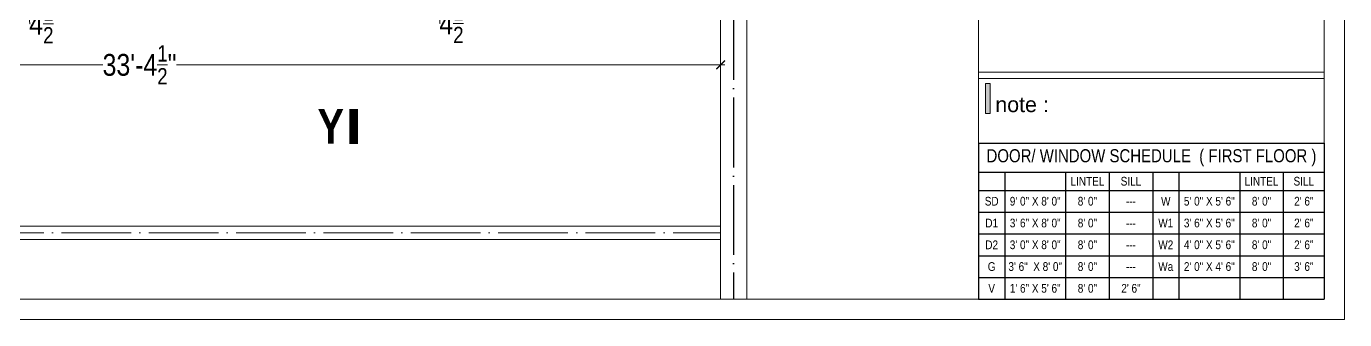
# Model space of a CAD drawing. Header units: millimetres. Extents: x 56222 to 154870, y -176352 to -121287.
# Drawn here: x 149229.4 to 149683.7, y -175422.3 to -175321.3 of the extents above; entities that cross this region are included whole.
import ezdxf

# ---------------------------------------------------------------- set-up
doc = ezdxf.new("R2010")
doc.units = ezdxf.units.MM
doc.header["$MEASUREMENT"] = 0
doc.header["$PDMODE"] = 35
doc.linetypes.add('ACAD_ISO04W100', pattern=[30, 24, -3, 0, -3])
doc.layers.get('Defpoints').update_dxf_attribs({"color": 220})
for name, color, linetype, lineweight in [('FIRST FLOOR ( DIM )', 250, 'Continuous', 9), ('GROUND FLOOR', 7, 'Continuous', 9), ('SECTION', 7, 'Continuous', 9), ('X_PLOT', 1, 'Continuous', 9), ('X_SHEET', 7, 'Continuous', 9)]:
    doc.layers.add(name, color=color, linetype=linetype, lineweight=lineweight)
doc.styles.add("Cn_BT_0'-0", font='swissc.ttf')
doc.styles.add('Cn_BT_7½', font='swissc.ttf', dxfattribs={"height": 7.5})
doc.styles.get("Standard").update_dxf_attribs({"font": 'arial.ttf', "height": 6})
doc.dimstyles.new('Cn_BT_7½', dxfattribs={"dimtxt": 9, "dimasz": 3, "dimexe": 1.5, "dimexo": 0, "dimgap": 0.09, "dimtad": 0, "dimdec": 3, "dimzin": 3, "dimdsep": 46, "dimlunit": 4, "dimtxsty": 'Cn_BT_7½', "dimblk": 'ARCHTICK', "dimcen": 0.09, "dimdle": 1.5, "dimclrd": 251, "dimclre": 251, "dimclrt": 14, "dimadec": 0, "dimazin": 0, "dimtfac": 0.75, "dimtdec": 3, "dimtofl": 0, "dimtmove": 0, "dimatfit": 3, "dimfxl": 0, "dimtolj": 1, "dimtzin": 0, "dimlwd": 15, "dimlwe": 15, "dimarcsym": 0})

# ---------------------------------------------------------------- blocks, each defined once
blk = doc.blocks.new('_ArchTick')
at = {"color": 0, "linetype": 'ByBlock', "const_width": 0.15}
blk.add_lwpolyline([(-0.5, -0.5), (0.5, 0.5)], dxfattribs=at)
blk = doc.blocks.new('*D134')
at = {"layer": 'Defpoints', "color": 0, "transparency": 16777216}
for p in [(149227.14, -175277.87), (149231.64, -175277.87), (149231.64, -175308.04)]:
    blk.add_point(p, dxfattribs=at)
at = {"layer": 'FIRST FLOOR ( DIM )', "color": 251, "lineweight": 15, "transparency": 16777216}
for p, q in [((149227.14, -175277.87), (149227.14, -175309.54)), ((149231.64, -175277.87), (149231.64, -175309.54)), ((149225.64, -175308.04), (149233.14, -175308.04)), ((149229.39, -175308.04), (149230.54, -175320.41)), ((149230.54, -175320.41), (149230.72, -175320.41))]:
    blk.add_line(p, q, dxfattribs=at)
at = {"layer": 'FIRST FLOOR ( DIM )', "color": 251, "lineweight": 15, "transparency": 16777216, "xscale": 3, "yscale": 3, "zscale": 3, "rotation": 180}
blk.add_blockref('_ArchTick', (149227.14, -175308.04), dxfattribs=at)
at = {"layer": 'FIRST FLOOR ( DIM )', "color": 251, "lineweight": 15, "transparency": 16777216, "xscale": 3, "yscale": 3, "zscale": 3}
blk.add_blockref('_ArchTick', (149231.64, -175308.04), dxfattribs=at)
at = {"layer": 'FIRST FLOOR ( DIM )', "color": 14, "transparency": 16777216, "insert": (149236.09, -175320.41), "char_height": 7.5, "attachment_point": 5, "style": 'Cn_BT_7½'}
blk.add_mtext('\\A1;4{\\H0.750000x;\\S1/2;}"', dxfattribs=at)
blk = doc.blocks.new('*D133')
at = {"layer": 'Defpoints', "color": 0, "transparency": 16777216}
for p in [(149369.64, -175277.87), (149374.14, -175277.87), (149374.14, -175308.04)]:
    blk.add_point(p, dxfattribs=at)
at = {"layer": 'FIRST FLOOR ( DIM )', "color": 251, "lineweight": 15, "transparency": 16777216}
for p, q in [((149369.64, -175277.87), (149369.64, -175309.54)), ((149374.14, -175277.87), (149374.14, -175309.54)), ((149368.14, -175308.04), (149375.64, -175308.04)), ((149371.89, -175308.04), (149371.86, -175320.3)), ((149371.86, -175320.3), (149372.04, -175320.3))]:
    blk.add_line(p, q, dxfattribs=at)
at = {"layer": 'FIRST FLOOR ( DIM )', "color": 251, "lineweight": 15, "transparency": 16777216, "xscale": 3, "yscale": 3, "zscale": 3, "rotation": 180}
blk.add_blockref('_ArchTick', (149369.64, -175308.04), dxfattribs=at)
at = {"layer": 'FIRST FLOOR ( DIM )', "color": 251, "lineweight": 15, "transparency": 16777216, "xscale": 3, "yscale": 3, "zscale": 3}
blk.add_blockref('_ArchTick', (149374.14, -175308.04), dxfattribs=at)
at = {"layer": 'FIRST FLOOR ( DIM )', "color": 14, "transparency": 16777216, "insert": (149377.41, -175320.3), "char_height": 7.5, "attachment_point": 5, "style": 'Cn_BT_7½'}
blk.add_mtext('\\A1;4{\\H0.750000x;\\S1/2;}"', dxfattribs=at)
blk = doc.blocks.new('*D108')
at = {"layer": 'Defpoints', "color": 0, "transparency": 16777216}
for p in [(149068.14, -175289.87), (149468.64, -175289.87), (149468.64, -175334.53)]:
    blk.add_point(p, dxfattribs=at)
at = {"layer": 'FIRST FLOOR ( DIM )', "color": 251, "lineweight": 15, "transparency": 16777216}
for p, q in [((149068.14, -175289.87), (149068.14, -175336.03)), ((149468.64, -175289.87), (149468.64, -175336.03)), ((149066.64, -175334.53), (149255.69, -175334.53)), ((149470.14, -175334.53), (149281.1, -175334.53))]:
    blk.add_line(p, q, dxfattribs=at)
at = {"layer": 'FIRST FLOOR ( DIM )', "color": 251, "lineweight": 15, "transparency": 16777216, "xscale": 3, "yscale": 3, "zscale": 3, "rotation": 180}
blk.add_blockref('_ArchTick', (149068.14, -175334.53), dxfattribs=at)
at = {"layer": 'FIRST FLOOR ( DIM )', "color": 251, "lineweight": 15, "transparency": 16777216, "xscale": 3, "yscale": 3, "zscale": 3}
blk.add_blockref('_ArchTick', (149468.64, -175334.53), dxfattribs=at)
at = {"layer": 'FIRST FLOOR ( DIM )', "color": 14, "transparency": 16777216, "insert": (149268.39, -175334.53), "char_height": 7.5, "attachment_point": 5, "style": 'Cn_BT_7½'}
blk.add_mtext('\\A1;33\'-4{\\H0.750000x;\\S1/2;}"', dxfattribs=at)
blk = doc.blocks.new('*T41')
at = {"layer": 'X_SHEET', "color": 0, "lineweight": -2}
for p, q in [((0, 0), (9, 0)), ((0, 0), (0, -9.99)), ((9, 0), (30, 0)), ((30, 0), (45, 0)), ((45, 0), (60, 0)), ((60, 0), (69, 0)), ((69, 0), (90, 0)), ((90, 0), (105, 0)), ((105, 0), (119.14, 0)), ((119.14, 0), (119.14, -9.99)), ((0, -9.99), (9, -9.99)), ((0, -9.99), (0, -16.24)), ((9, -9.99), (30, -9.99)), ((9, -9.99), (9, -16.24)), ((30, -9.99), (45, -9.99)), ((30, -9.99), (30, -16.24)), ((45, -9.99), (60, -9.99)), ((45, -9.99), (45, -16.24)), ((60, -9.99), (69, -9.99)), ((60, -9.99), (60, -16.24)), ((69, -9.99), (90, -9.99)), ((69, -9.99), (69, -16.24)), ((90, -9.99), (105, -9.99)), ((90, -9.99), (90, -16.24)), ((105, -9.99), (119.14, -9.99)), ((105, -9.99), (105, -16.24)), ((119.14, -9.99), (119.14, -16.24)), ((0, -16.24), (9, -16.24)), ((0, -16.24), (0, -23.74)), ((9, -16.24), (30, -16.24)), ((9, -16.24), (9, -23.74)), ((30, -16.24), (45, -16.24)), ((30, -16.24), (30, -23.74)), ((45, -16.24), (60, -16.24)), ((45, -16.24), (45, -23.74)), ((60, -16.24), (69, -16.24)), ((60, -16.24), (60, -23.74)), ((69, -16.24), (90, -16.24)), ((69, -16.24), (69, -23.74)), ((90, -16.24), (105, -16.24)), ((90, -16.24), (90, -23.74)), ((105, -16.24), (119.14, -16.24)), ((105, -16.24), (105, -23.74)), ((119.14, -16.24), (119.14, -23.74)), ((0, -23.74), (9, -23.74)), ((0, -23.74), (0, -31.24)), ((9, -23.74), (30, -23.74)), ((9, -23.74), (9, -31.24)), ((30, -23.74), (45, -23.74)), ((30, -23.74), (30, -31.24)), ((45, -23.74), (60, -23.74)), ((45, -23.74), (45, -31.24)), ((60, -23.74), (69, -23.74)), ((60, -23.74), (60, -31.24)), ((69, -23.74), (90, -23.74)), ((69, -23.74), (69, -31.24)), ((90, -23.74), (105, -23.74)), ((90, -23.74), (90, -31.24)), ((105, -23.74), (119.14, -23.74)), ((105, -23.74), (105, -31.24)), ((119.14, -23.74), (119.14, -31.24)), ((0, -31.24), (9, -31.24)), ((0, -31.24), (0, -38.74)), ((9, -31.24), (30, -31.24)), ((9, -31.24), (9, -38.74)), ((30, -31.24), (45, -31.24)), ((30, -31.24), (30, -38.74)), ((45, -31.24), (60, -31.24)), ((45, -31.24), (45, -38.74)), ((60, -31.24), (69, -31.24)), ((60, -31.24), (60, -38.74)), ((69, -31.24), (90, -31.24)), ((69, -31.24), (69, -38.74)), ((90, -31.24), (105, -31.24)), ((90, -31.24), (90, -38.74)), ((105, -31.24), (119.14, -31.24)), ((105, -31.24), (105, -38.74)), ((119.14, -31.24), (119.14, -38.74)), ((0, -38.74), (9, -38.74)), ((0, -38.74), (0, -46.24)), ((9, -38.74), (30, -38.74)), ((9, -38.74), (9, -46.24)), ((30, -38.74), (45, -38.74)), ((30, -38.74), (30, -46.24)), ((45, -38.74), (60, -38.74)), ((45, -38.74), (45, -46.24)), ((60, -38.74), (69, -38.74)), ((60, -38.74), (60, -46.24)), ((69, -38.74), (90, -38.74)), ((69, -38.74), (69, -46.24)), ((90, -38.74), (105, -38.74)), ((90, -38.74), (90, -46.24)), ((105, -38.74), (119.14, -38.74)), ((105, -38.74), (105, -46.24)), ((119.14, -38.74), (119.14, -46.24)), ((0, -46.24), (9, -46.24)), ((0, -46.24), (0, -53.74)), ((9, -46.24), (30, -46.24)), ((9, -46.24), (9, -53.74)), ((30, -46.24), (45, -46.24)), ((30, -46.24), (30, -53.74)), ((45, -46.24), (60, -46.24)), ((45, -46.24), (45, -53.74)), ((60, -46.24), (69, -46.24)), ((60, -46.24), (60, -53.74)), ((69, -46.24), (90, -46.24)), ((69, -46.24), (69, -53.74)), ((90, -46.24), (105, -46.24)), ((90, -46.24), (90, -53.74)), ((105, -46.24), (119.14, -46.24)), ((105, -46.24), (105, -53.74)), ((119.14, -46.24), (119.14, -53.74)), ((0, -53.74), (9, -53.74)), ((9, -53.74), (30, -53.74)), ((30, -53.74), (45, -53.74)), ((45, -53.74), (60, -53.74)), ((60, -53.74), (69, -53.74)), ((69, -53.74), (90, -53.74)), ((90, -53.74), (105, -53.74)), ((105, -53.74), (119.14, -53.74))]:
    blk.add_line(p, q, dxfattribs=at)
at = {"layer": 'X_SHEET', "color": 0, "insert": (59.57, -4.99), "char_height": 4.5, "width": 118.3106, "attachment_point": 5, "style": "Cn_BT_0'-0"}
blk.add_mtext('DOOR/ WINDOW SCHEDULE  ( FIRST FLOOR )', dxfattribs=at)
at = {"layer": 'X_SHEET', "char_height": 3, "attachment_point": 5, "style": "Cn_BT_0'-0"}
for s, insert, width in [('LINTEL', (37.5, -13.11), 14.17), ('SILL', (52.5, -13.11), 14.17), ('LINTEL', (97.5, -13.11), 14.17), ('SILL', (112.07, -13.11), 13.3106), ('SD', (4.5, -19.99), 8.17), ('9\' 0" X 8\' 0"', (19.5, -19.99), 20.17), ('8\' 0"', (37.5, -19.99), 14.17), ('---', (52.5, -19.99), 14.17), ('W', (64.5, -19.99), 8.17), ('5\' 0" X 5\' 6"', (79.5, -19.99), 20.17), ('8\' 0"', (97.5, -19.99), 14.17), ('2\' 6"', (112.07, -19.99), 13.3106), ('D1', (4.5, -27.49), 8.17), ('3\' 6" X 8\' 0"', (19.5, -27.49), 20.17), ('8\' 0"', (37.5, -27.49), 14.17), ('W1', (64.5, -27.49), 8.17), ('3\' 6" X 5\' 6"', (79.5, -27.49), 20.17), ('8\' 0"', (97.5, -27.49), 14.17), ('2\' 6"', (112.07, -27.49), 13.3106), ('---', (52.5, -27.49), 14.17), ('D2', (4.5, -34.99), 8.17), ('3\' 0" X 8\' 0"', (19.5, -34.99), 20.17), ('8\' 0"', (37.5, -34.99), 14.17), ('---', (52.5, -34.99), 14.17), ('W2', (64.5, -34.99), 8.17), ('4\' 0" X 5\' 6"', (79.5, -34.99), 20.17), ('8\' 0"', (97.5, -34.99), 14.17), ('2\' 6"', (112.07, -34.99), 13.3106), ('G', (4.5, -42.49), 8.17), ('3\' 6"  X 8\' 0"', (19.5, -42.49), 20.17), ('8\' 0"', (37.5, -42.49), 14.17), ('---', (52.5, -42.49), 14.17), ('Wa', (64.5, -42.49), 8.17), ('2\' 0" X 4\' 6"', (79.5, -42.49), 20.17), ('8\' 0"', (97.5, -42.49), 14.17), ('3\' 6"', (112.07, -42.49), 13.3106), ('V', (4.5, -49.99), 8.17), ('1\' 6" X 5\' 6"', (19.5, -49.99), 20.17), ('8\' 0"', (37.5, -49.99), 14.17), ('2\' 6"', (52.5, -49.99), 14.17)]:
    blk.add_mtext(s, dxfattribs=dict(at, insert=insert, width=width))

msp = doc.modelspace()

# ---------------------------------------------------------------- hatches: boundary and pattern name
at = {"layer": 'X_SHEET', "ltscale": 0.25}
h = msp.add_hatch(color=0, dxfattribs=at)
h.dxf.hatch_style = 1
h.paths.add_polyline_path([(149561.5113, -175340.9751), (149559.9093, -175340.9751), (149559.9093, -175351.2793), (149561.5113, -175351.2793)])

# ---------------------------------------------------------------- linework, layer by layer
at = {"layer": 'GROUND FLOOR'}
for p, q in [((149468.6435, -174894.3235), (149468.6435, -175415.2563)), ((149477.6435, -174894.3235), (149477.6435, -175415.2563)), ((149468.6435, -175277.8723), (149468.6435, -175415.2563)), ((148972.8935, -175390.1223), (149468.6435, -175390.1223)), ((148968.3935, -175394.6223), (149468.6435, -175394.6223))]:
    msp.add_line(p, q, dxfattribs=at)
at = {"layer": 'GROUND FLOOR', "color": 1, "linetype": 'ACAD_ISO04W100'}
msp.add_lwpolyline([(149468.6435, -174929.8723), (148970.6435, -174929.8723), (148970.6435, -175392.3723), (149468.6435, -175392.3723)], dxfattribs=at)
at = {"layer": 'SECTION', "color": 5}
msp.add_lwpolyline([(149340.6805, -175355.7323, 12, 12, 0), (149343.6805, -175355.7323, 0, 0, 0), (149343.6805, -174904.4966, 12, 12, 0), (149340.6805, -174904.4966, 12, 12, 0)], format="xyseb", dxfattribs=at)
at = {"layer": 'X_PLOT', "linetype": 'ACAD_ISO04W100', "lineweight": 30}
msp.add_line((149473.1435, -174894.3235), (149473.1435, -175415.2563), dxfattribs=at)
at = {"layer": 'X_SHEET'}
for points in [[(149683.7052, -175422.2563), (148916.5568, -175422.2563), (148916.5568, -174887.3235), (149683.7052, -174887.3235)], [(149676.7052, -175415.2563), (148923.5568, -175415.2563), (148923.5568, -174894.3235), (149676.7052, -174894.3235)], [(149557.5646, -174894.3235), (149676.7052, -174894.3235), (149676.7053, -175415.2563), (149557.5647, -175415.2563)], [(149557.5646, -175308.3677), (149676.7052, -175308.3677), (149676.7052, -175337.0411), (149557.5646, -175337.0411)], [(149676.7051, -175339.2487), (149557.5646, -175339.2487), (149557.5648, -175415.2563), (149676.7053, -175415.2563)]]:
    msp.add_lwpolyline(points, close=True, dxfattribs=at)
at = {"layer": 'X_SHEET', "color": 0, "ltscale": 0.25}
msp.add_lwpolyline([(149559.9093, -175340.9751), (149561.5113, -175340.9751), (149561.5113, -175351.2793), (149559.9093, -175351.2793)], close=True, dxfattribs=at)

# ---------------------------------------------------------------- block references
msp.add_blockref('*T41', (149557.5646, -175361.5149))

# ---------------------------------------------------------------- texts
at = {"layer": 'SECTION', "color": 5, "insert": (149329.7066, -175361.6924), "char_height": 12, "attachment_point": 7, "line_spacing_factor": 1.157143, "style": "Cn_BT_0'-0"}
msp.add_mtext('{\\fSwis721 Cn BT|b1|i0|c0|p34;Y}', dxfattribs=at)
at = {"layer": 'X_SHEET', "color": 29, "ltscale": 0.25, "insert": (149563.3128, -175345.5233), "char_height": 5.280173, "attachment_point": 1}
msp.add_mtext('{\\C0;note :}', dxfattribs=at)

# ---------------------------------------------------------------- dimensions: what is measured, and where the dimension line sits
at = {"layer": 'FIRST FLOOR ( DIM )'}
for base, p1, p2, picture, middle in [((149231.6435, -175308.0448), (149227.1435, -175277.8723), (149231.6435, -175277.8723), '*D134', (149230.8095, -175320.4119)), ((149374.1435, -175308.0448), (149369.6435, -175277.8723), (149374.1435, -175277.8723), '*D133', (149372.1336, -175320.3045))]:
    dim = msp.add_linear_dim(base=base, p1=p1, p2=p2, dimstyle='Cn_BT_7½', override={"dimtmove": 1}, dxfattribs=at)
    dim.commit()
    dim.dimension.update_dxf_attribs({"geometry": picture, "text_midpoint": middle, "dimtype": 160})
dim = msp.add_linear_dim(base=(149468.6435, -175334.5289), p1=(149068.1435, -175289.8723), p2=(149468.6435, -175289.8723), dimstyle='Cn_BT_7½', dxfattribs=at)
dim.commit()
dim.dimension.update_dxf_attribs({"geometry": '*D108', "text_midpoint": (149268.3935, -175334.5289)})

doc.saveas('drawing.dxf')
